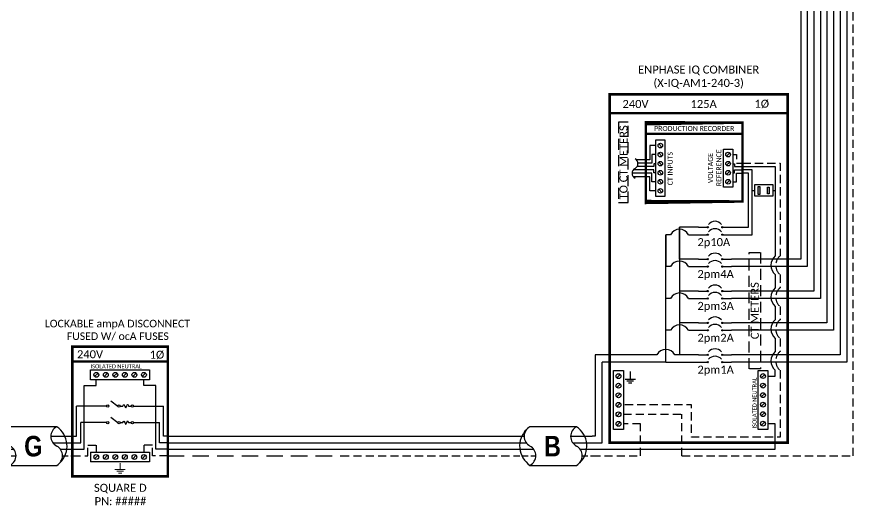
# Model space of a CAD drawing. Header units: feet. Extents: x 13749 to 14348, y 16038 to 16616.
# Drawn here: x 13964.1 to 14346.2, y 16050.5 to 16273.6 of the extents above; entities that cross this region are included whole.
import ezdxf

# ---------------------------------------------------------------- set-up
doc = ezdxf.new("R2010")
doc.units = ezdxf.units.FT
doc.header["$MEASUREMENT"] = 0
doc.linetypes.add('DASHED', pattern=[0.75, 0.5, -0.25])
doc.linetypes.add('HIDDEN', pattern=[0.375, 0.25, -0.125])
for name, color, linetype in [('E - MODULE', 7, 'Continuous'), ('ONE LINE BLOCKS', 7, 'Continuous'), ('TABLES', 7, 'Continuous'), ('TEXT', 7, 'Continuous'), ('Z - TITLEBLOCK TXT', 7, 'Continuous')]:
    doc.layers.add(name, color=color, linetype=linetype)
doc.styles.add('ONE LINE TXT', font='techb___.ttf')
doc.styles.get("Standard").update_dxf_attribs({"font": 'calibri.ttf'})

# ---------------------------------------------------------------- blocks, each defined once
blk = doc.blocks.new('*U14')
at = {"color": 7, "linetype": 'Continuous'}
for p, q in [((-7.14273261753624, 13.31379698112505), (-28.38670308841029, 13.31379698112505)), ((-28.38670308841029, -4.313796981125051), (-7.14273261753624, -4.313796981125051))]:
    blk.add_line(p, q, dxfattribs=at)
at = {"color": 7}
for p, q in [((-35.52943570594744, 8.999999999996362), (-31.05138576750414, 8.999999999996362)), ((-9.807415296628278, 8.999999999996362), (9.094947017729282e-13, 8.999999999996362))]:
    blk.add_line(p, q, dxfattribs=at)
at = {"color": 10}
for p, q in [((-35.52943570594744, 5.999999999996362), (-30.11481272106539, 5.999999999992724)), ((-8.870842250205897, 5.999999999992724), (9.094947017729282e-13, 5.999999999992724))]:
    blk.add_line(p, q, dxfattribs=at)
at = {"color": 253}
for p, q in [((-35.52943570594744, 2.999999999996362), (-26.6585934557479, 2.999999999996362)), ((-5.414622984878406, 2.999999999996362), (9.094947017729282e-13, 2.999999999992724))]:
    blk.add_line(p, q, dxfattribs=at)
at = {"color": 92, "linetype": 'HIDDEN', "ltscale": 10}
for p, q in [((-4.478049938447839, -3.637978807091713e-12), (0, 0)), ((-35.52943570594744, -3.637978807091713e-12), (-25.72202040931734, -3.637978807091713e-12))]:
    blk.add_line(p, q, dxfattribs=at)
at = {"color": 7, "linetype": 'Continuous'}
for centre, start, end in [((-22.53670101713578, 4.499999999989086), 133.9732389627104, 236.4264841729064), ((-12.99273468881074, 4.499999999989086), 313.9732389627104, 56.4264841729064)]:
    blk.add_arc(centre, 10.57854155630173, start, end, dxfattribs=at)
at = {"linetype": 'Continuous'}
for centre, start, end in [((-26.07656823981961, 8.906898490567983), 117.6639225845625, 242.3360774153913), ((-4.832597768944652, 8.906898490546155), 117.6639225845625, 242.3360774153913), ((-30.69683793700187, 0.09310150943201734), 297.6639225845625, 62.33607741539132), ((-9.452867466132375, 0.09310150943201734), 297.6639225845625, 62.33607741539132)]:
    blk.add_arc(centre, 4.975688628201564, start, end, dxfattribs=at)
blk = doc.blocks.new('*U16')
at = {"color": 7}
blk.add_line((-79.14105710962394, 8.999999999996362), (0, 9), dxfattribs=at)
at = {"color": 10}
blk.add_line((-79.14105710962394, 5.999999999996362), (0, 6), dxfattribs=at)
at = {"color": 253}
blk.add_line((-79.14105710962394, 2.999999999996362), (0, 3), dxfattribs=at)
at = {"color": 92, "linetype": 'HIDDEN', "ltscale": 15}
blk.add_line((-79.14105710962394, -3.637978807091713e-12), (0, 0), dxfattribs=at)
blk = doc.blocks.new('*U21')
at = {"lineweight": 50}
blk.add_line((-43.6116214036756, 43.06379295176157), (0, 43.06379295176157), dxfattribs=at)
at = {"color": 1, "linetype": 'Continuous'}
for p, q in [((-35.26761573623207, 34.77694743980464), (-35.26761573623207, 39.31564129513208)), ((-35.26761573623207, 39.31564129513208), (-8.32254697902863, 39.31564129513208)), ((-8.32254697902863, 39.31564129513208), (-8.32254697902863, 34.77694743980464)), ((-8.32254697902863, 34.77694743980464), (-35.26761573623207, 34.77694743980464)), ((-26.07495123449735, 25.18172376179064), (-22.8119471562477, 22.73910601337411)), ((-21.72993409277569, 22.73470420183003), (-20.49160572531946, 22.73470420183003)), ((-17.94050467957095, 22.73080170828689), (-16.70217631211381, 22.73080170828689)), ((-26.07495123449735, 17.64726165747561), (-22.8119471562477, 15.20464390905909)), ((-21.72993409277569, 15.20024209749317), (-20.49160572531946, 15.20024209749317)), ((-17.94050467957095, 15.19633960397186), (-16.70217631211381, 15.19633960397186)), ((-35.26761573623207, 1.758423961488006), (-8.322546979023173, 1.758423961488006)), ((-35.26761573623207, 1.758423961488006), (-35.26761573623207, -2.780269893839431)), ((-8.32254697902863, 1.758423961488006), (-8.32254697902863, -2.780269893839431)), ((-8.322546979023173, -2.780269893839431), (-35.26761573623207, -2.780269893839431))]:
    blk.add_line(p, q, dxfattribs=at)
at = {"color": 4, "linetype": 'Continuous'}
for p, q in [((-31.88526017397362, 37.83229836323517), (-33.45726816549723, 36.26029037170156)), ((-27.5347870491305, 37.83229836323517), (-29.10679504065411, 36.26029037170156)), ((-23.18431392428738, 37.83229836323517), (-24.75632191581099, 36.26029037170156)), ((-18.83384079944972, 37.83229836323517), (-20.40584879097241, 36.26029037170156)), ((-14.4833676746066, 37.83229836323517), (-16.0553756661302, 36.26029037170156)), ((-10.13289454976803, 37.83229836323517), (-11.70490254129163, 36.26029037170156)), ((-31.88526017396816, 0.2750810295910924), (-33.45726816549177, -1.296926961942518)), ((-27.5347870491305, 0.2750810295910924), (-29.10679504065411, -1.296926961942518)), ((-23.18431392428738, 0.2750810295910924), (-24.75632191581099, -1.296926961942518)), ((-18.83384079944426, 0.2750810295910924), (-20.40584879096787, -1.296926961942518)), ((-14.4833676746066, 0.2750810295910924), (-16.0553756661302, -1.296926961942518)), ((-10.13289454976348, 0.2750810295910924), (-11.70490254128708, -1.296926961942518))]:
    blk.add_line(p, q, dxfattribs=at)
at = {"color": 253, "linetype": 'Continuous'}
for p, q in [((-32.67126416973497, 32.16868385986527), (-32.67126416972951, 34.77694743980464)), ((-10.91889854553028, 32.16868385986527), (-10.91889854553483, 34.77694743980464)), ((-38.15750528725175, 2.999999999992724), (-38.1575052872513, 32.16868385986527)), ((-38.1575052872513, 32.16868385986527), (-32.67126416973497, 32.16868385986527)), ((-5.432657428013954, 32.16868385986527), (-10.91889854553028, 32.16868385986527)), ((-5.432657428004404, 2.999999999992724), (-5.432657428013954, 32.16868385986527)), ((-43.61162140367423, 2.999999999992724), (-38.1575052872513, 2.999999999992724)), ((-1.364242052659392e-12, 2.999999999992724), (-5.432657428004404, 2.999999999992724))]:
    blk.add_line(p, q, dxfattribs=at)
at = {"color": 7, "linetype": 'Continuous'}
for p, q in [((-27.97005342058207, 22.73146537071079), (-41.66354822822996, 22.73146537071079)), ((-41.66354822823041, 8.999999999992724), (-41.66354822822996, 22.73146537071079)), ((-15.62012336914651, 22.73146537070768), (-1.926614487035295, 22.73146537071857)), ((-1.926614487024381, 8.999999999992724), (-1.926614487035295, 22.73146537071079))]:
    blk.add_line(p, q, dxfattribs=at)
at = {"color": 10, "linetype": 'Continuous'}
for p, q in [((-27.97005280056258, 15.19782235267374), (-39.80034955827946, 15.19535016399573)), ((-39.79842799696689, 5.999999999992724), (-39.80034953798895, 15.19525306674404)), ((-15.6201354128307, 15.19841689566136), (-3.789813407730962, 15.19415025971505)), ((-3.791734718288808, 5.999999999992724), (-3.789813177276301, 15.19525306674404)), ((-43.61162140367423, 5.999999999992724), (-39.79842799696689, 5.999999999992724)), ((-1.364242052659392e-12, 5.999999999992724), (-3.791734718288808, 5.999999999989086))]:
    blk.add_line(p, q, dxfattribs=at)
at = {"color": 7}
for p, q in [((-43.61162140367423, 8.999999999996362), (-41.6635482282295, 8.999999999992724)), ((-1.364242052659392e-12, 8.999999999996362), (-1.926614487024835, 8.999999999996362))]:
    blk.add_line(p, q, dxfattribs=at)
at = {"color": 92, "linetype": 'HIDDEN', "ltscale": 15}
for p, q in [((-36.58051912606061, -3.637978807091713e-12), (-36.58051912606061, 4.898634765475435)), ((-36.58051912606061, 4.898634765475435), (-32.67126416972496, 4.898634765475435)), ((-32.67126416972496, 4.898634765475435), (-32.67126416972496, 1.758423961488006)), ((-7.009643589204643, 4.898634765475435), (-10.91889854554029, 4.898634765475435)), ((-10.91889854554029, 4.898634765475435), (-10.91889854554029, 1.758423961488006)), ((-7.009643589199186, -3.637978807091713e-12), (-7.009643589204643, 4.898634765475435)), ((-43.6116214036756, 0), (-36.58051912606061, 0)), ((0, 0), (-7.009643589199186, 0))]:
    blk.add_line(p, q, dxfattribs=at)
at = {"lineweight": 50, "const_width": 1.185332763664635}
blk.add_lwpolyline([(-43.6116214036756, -9.335896394964948), (-43.6116214036756, 49.83611655237473), (0, 49.83611655237473), (0, -9.335896394964948)], close=True, dxfattribs=at)
at = {"color": 92, "linetype": 'Continuous', "lineweight": 5, "ltscale": 0.05, "flags": 128}
for points in [[(-21.79508135762762, -3.32089023822482), (-21.79508135763217, -6.16701261263006)], [(-24.13611969887688, -6.16701261263006), (-19.45404301637745, -6.16701261263006)], [(-20.26545811315873, -7.034441443007381), (-23.32470460209652, -7.034441443007381)], [(-21.07687320994455, -7.90187027340653), (-22.51328950531069, -7.90187027340653)]]:
    blk.add_lwpolyline(points, dxfattribs=at)
at = {"color": 4, "linetype": 'Continuous'}
for centre in [(-32.67126416973497, 37.04629436745745), (-28.32079104489185, 37.04629436745745), (-23.97031792004873, 37.04629436745745), (-19.61984479521107, 37.04629436745745), (-15.26937167036795, 37.04629436745745), (-10.91889854552483, 37.04629436745745), (-32.67126416972951, -0.5109229661866266), (-28.32079104489185, -0.5109229661866266), (-23.97031792004873, -0.5109229661866266), (-19.61984479520561, -0.5109229661866266), (-15.26937167036795, -0.5109229661866266), (-10.91889854552483, -0.5109229661866266)]:
    blk.add_circle(centre, 1.111577510887078, dxfattribs=at)
at = {"color": 1, "linetype": 'Continuous'}
for centre in [(-27.42901506464841, 22.73146537071079), (-22.27096275427266, 22.73146537071079), (-16.16114765061229, 22.72756287716766), (-27.42901506464295, 15.19700326637758), (-22.27096275427812, 15.19700326637758), (-16.16114765061229, 15.1931007728308)]:
    blk.add_circle(centre, 0.5410383559336597, dxfattribs=at)
for points in [[(-20.49160572531946, 22.73470420183003), (-20.11554185856221, 23.49225212552483), (-19.21603552317447, 21.96935129106714), (-18.38987687338704, 23.49225212552483), (-17.94050467957095, 22.73080170828689)], [(-20.49160572531946, 15.20024209749317), (-20.11554185856221, 15.95779002119161), (-19.21603552317447, 14.43488918673029), (-18.38987687338704, 15.95779002119161), (-17.94050467957095, 15.19633960395004)]]:
    blk.add_spline(points, degree=3, dxfattribs=at)
at = {"color": 7}
blk.add_blockref('*U14', (-43.6116214036756, 0), dxfattribs=at)
at = {"color": 4, "linetype": 'Continuous'}
blk.add_text('ISOLATED NEUTRAL', height=1.874334766554741, dxfattribs=at).set_placement((-35.31784838447857, 39.97217458965315))
at = {"color": 1}
for s, width, gutter_width, heights, insert, char_height, attachment_point in [('\\A1;\\pi2.6661;LOCKABLE ampA DISCONNECT \\P\\pi12.722;FUSED W/ ocA FUSES', 71.89306288330188, 92.22970162818092, [18.55702276612101], (-58.87540365616496, 62.16091061536463), 3.454398339822651, 1), ('240V', 0.1480620958035672, 0.75, [0], (-35.54517607183425, 46.39544126646797), 3.65759824216516, 5), ('1Ø', 0.1480620958035672, 0.75, [0], (-4.982872748738373, 46.09550858286093), 3.65759824216516, 5), ('\\A1;\\pi5.5987,t23.887;SQUARE D\\P\\pi5.8899,t24.178;PN: #####', 35.08159665650859, 28.88215433384357, [13.54017578842261], (-39.35086651751135, -12.75181679176603), 3.657598242165161, 1)]:
    blk.add_mtext_dynamic_manual_height_columns(s, width=width, gutter_width=gutter_width, heights=heights, dxfattribs=dict(at, insert=insert, char_height=char_height, attachment_point=attachment_point))
blk = doc.blocks.new('*U18')
at = {"color": 7}
blk.add_line((-79.14105710962394, 9), (0, 9), dxfattribs=at)
at = {"color": 10}
blk.add_line((-79.14105710962394, 6), (0, 5.999999999947249), dxfattribs=at)
at = {"color": 253}
blk.add_line((-79.14105710962394, 3), (0, 3), dxfattribs=at)
at = {"color": 92, "linetype": 'DASHED', "ltscale": 15}
blk.add_line((-79.14105710962394, 0), (0, 0), dxfattribs=at)
blk = doc.blocks.new('ENPHASE COMBINER 4 CKT')
h = blk.add_hatch(color=1)
h.dxf.hatch_style = 1
h.paths.add_polyline_path([(80.12294439614925, 122.7809339345404), (80.89259607750864, 122.7809339345404), (80.89259607750864, 119.7035364200092), (80.12294439614925, 119.7035364200092)])
h.paths.add_polyline_path([(75.8433378523041, 123.1046861636169), (76.6129895336635, 123.1046861636169), (76.6129895336635, 119.3747755326003), (75.8433378523041, 119.3747755326003)])
at = {"layer": 'ONE LINE BLOCKS', "linetype": 'Continuous'}
h = blk.add_hatch(color=1, dxfattribs=at)
h.dxf.hatch_style = 1
edge = h.paths.add_edge_path()
edge.add_arc((52.79751627004589, 104.4065648462529), 0.2909504558996183, 0, 360)
h = blk.add_hatch(color=1, dxfattribs=at)
h.dxf.hatch_style = 1
edge = h.paths.add_edge_path()
edge.add_arc((59.47412558006181, 104.4065648462529), 0.2909504558996183, 0, 360)
h = blk.add_hatch(color=1, dxfattribs=at)
h.dxf.hatch_style = 1
edge = h.paths.add_edge_path()
edge.add_arc((52.79751627004589, 101.0276179600878), 0.2909504558996183, 0, 360)
h = blk.add_hatch(color=1, dxfattribs=at)
h.dxf.hatch_style = 1
edge = h.paths.add_edge_path()
edge.add_arc((59.47412558006181, 101.0276179600878), 0.2909504558996183, 0, 360)
h = blk.add_hatch(color=1, dxfattribs=at)
h.dxf.hatch_style = 1
edge = h.paths.add_edge_path()
edge.add_arc((52.79751627033693, 89.84624690518467), 0.2909504558996183, 0, 360)
h = blk.add_hatch(color=1, dxfattribs=at)
h.dxf.hatch_style = 1
edge = h.paths.add_edge_path()
edge.add_arc((59.4741255803383, 89.84624690518467), 0.2909504558996183, 0, 360)
h = blk.add_hatch(color=1, dxfattribs=at)
h.dxf.hatch_style = 1
edge = h.paths.add_edge_path()
edge.add_arc((52.79751627033693, 86.4673000190196), 0.2909504558996183, 0, 360)
h = blk.add_hatch(color=1, dxfattribs=at)
h.dxf.hatch_style = 1
edge = h.paths.add_edge_path()
edge.add_arc((59.4741255803383, 86.4673000190196), 0.2909504558996183, 0, 360)
h = blk.add_hatch(color=1, dxfattribs=at)
h.dxf.hatch_style = 1
edge = h.paths.add_edge_path()
edge.add_arc((52.79751627033693, 75.2859289642256), 0.2909504558996183, 0, 360)
h = blk.add_hatch(color=1, dxfattribs=at)
h.dxf.hatch_style = 1
edge = h.paths.add_edge_path()
edge.add_arc((59.4741255803383, 75.2859289642256), 0.2909504558996183, 0, 360)
h = blk.add_hatch(color=1, dxfattribs=at)
h.dxf.hatch_style = 1
edge = h.paths.add_edge_path()
edge.add_arc((52.79751627033693, 71.90698207806054), 0.2909504558996183, 0, 360)
h = blk.add_hatch(color=1, dxfattribs=at)
h.dxf.hatch_style = 1
edge = h.paths.add_edge_path()
edge.add_arc((59.4741255803383, 71.90698207806054), 0.2909504558996183, 0, 360)
h = blk.add_hatch(color=1, dxfattribs=at)
h.dxf.hatch_style = 1
edge = h.paths.add_edge_path()
edge.add_arc((52.79751627033693, 60.72561102326654), 0.2909504558996183, 0, 360)
h = blk.add_hatch(color=1, dxfattribs=at)
h.dxf.hatch_style = 1
edge = h.paths.add_edge_path()
edge.add_arc((52.79751627033693, 57.34666413710147), 0.2909504558996183, 0, 360)
h = blk.add_hatch(color=1, dxfattribs=at)
h.dxf.hatch_style = 1
edge = h.paths.add_edge_path()
edge.add_arc((59.4741255803383, 60.72561102326654), 0.2909504558996183, 0, 360)
h = blk.add_hatch(color=1, dxfattribs=at)
h.dxf.hatch_style = 1
edge = h.paths.add_edge_path()
edge.add_arc((59.4741255803383, 57.34666413710147), 0.2909504558996183, 0, 360)
h = blk.add_hatch(color=1, dxfattribs=at)
h.dxf.hatch_style = 1
edge = h.paths.add_edge_path()
edge.add_arc((52.79751627033693, 46.16529308230383), 0.2909504558996183, 0, 360)
h = blk.add_hatch(color=1, dxfattribs=at)
h.dxf.hatch_style = 1
edge = h.paths.add_edge_path()
edge.add_arc((59.4741255803383, 46.16529308230383), 0.2909504558996183, 0, 360)
h = blk.add_hatch(color=1, dxfattribs=at)
h.dxf.hatch_style = 1
edge = h.paths.add_edge_path()
edge.add_arc((52.79751627033693, 42.78634619613877), 0.2909504558996183, 0, 360)
h = blk.add_hatch(color=1, dxfattribs=at)
h.dxf.hatch_style = 1
edge = h.paths.add_edge_path()
edge.add_arc((59.4741255803383, 42.78634619613877), 0.2909504558996183, 0, 360)
at = {"color": 7, "linetype": 'Continuous'}
for p, q in [((95.28772529914477, 165.1621127721846), (95.28772529933485, 89.8462469047081)), ((101.2877252991441, 165.1621127721846), (101.287725299364, 75.2859289637563)), ((107.287725299145, 165.1621127721846), (107.2877252994076, 60.72561102280088)), ((113.2877252991457, 165.1621127721846), (113.2877252994513, 46.16529308224199)), ((39.94475083751604, 104.4065648463147), (39.94475083751604, 89.84624690518831)), ((39.94475083723955, 89.84624690495912), (39.94475083738507, 104.4065648459509)), ((48.60108009217947, 104.4065648462529), (39.94475083723955, 104.4065648462529)), ((39.94475083723955, 104.4065648462529), (39.94475083723955, 89.84624690512646)), ((48.60108009245596, 89.84624690502096), (39.94475083751604, 89.84624690502096)), ((39.94475083751604, 89.84624690502096), (39.94475083751604, 75.28592896389819)), ((39.94475083751604, 89.84624690518831), (39.94475083751604, 89.84624690502096)), ((39.94475083723955, 89.84624690512646), (39.94475083723955, 89.84624690495912)), ((95.28772529933485, 89.8462469047081), (63.67056175821926, 89.8462469046899)), ((48.60108009245596, 75.28592896389819), (39.94475083751604, 75.28592896389819)), ((39.94475083751604, 75.28592896389819), (39.94475083751604, 60.72561102277177)), ((101.287725299364, 75.28592896375994), (63.67056175821926, 75.28592896373084)), ((48.60108009245596, 60.72561102277177), (39.94475083751604, 60.72561102277177)), ((39.94475083751604, 60.72561102277177), (39.94475083751604, 46.16529308164536)), ((107.2877252994076, 60.72561102280451), (63.67056175821926, 60.72561102277177)), ((29.53408595873043, 46.16529308164536), (1.335770017059986, 46.16529308164536)), ((1.335770017059986, 46.16529308164536), (1.335770017089089, 8.999999999996362)), ((48.60108009245596, 46.16529308164536), (37.77298121034983, 46.16529308164536)), ((113.2877252994513, 46.16529308234021), (63.67056175821926, 46.16529308230383)), ((1.335770017089089, 8.999999999996362), (0, 8.999999999996362))]:
    blk.add_line(p, q, dxfattribs=at)
at = {"color": 10, "linetype": 'Continuous'}
for p, q in [((98.28772529914659, 165.1621127721846), (98.2877252993203, 86.46730001854303)), ((104.287725299145, 165.1621127721846), (104.287725299364, 71.90698207758032)), ((110.2877252991454, 165.1621127721846), (110.2877252993931, 57.3466641366249)), ((116.2877252991448, 165.1621127721846), (116.2877252994222, 42.78634619605509)), ((73.05310102897056, 101.0276179600878), (73.05310102897056, 130.6208670596025)), ((71.50443647209613, 118.7194143753768), (71.50443647209613, 129.0722025027208)), ((33.65353358458378, 86.4673000188559), (33.65353358458378, 101.0276179599823)), ((35.82530321166269, 101.0276179601497), (33.65353358458378, 101.0276179601497)), ((33.65353358445282, 101.0276179601533), (33.6535335843073, 86.46730001879405)), ((33.6535335843073, 86.4673000189614), (33.6535335843073, 101.0276179600878)), ((44.0641984630056, 101.0276179600878), (48.60108009217947, 101.0276179600878)), ((63.67056175794278, 101.0276179600878), (73.05310102897056, 101.0276179600878)), ((33.65353358458378, 71.90698207773312), (33.65353358458378, 86.4673000188559)), ((35.82530321166269, 86.4673000188559), (33.65353358458378, 86.4673000188559)), ((44.06419846328208, 86.4673000188559), (48.60108009245596, 86.4673000188559)), ((98.2877252993203, 86.46730001853939), (63.67056175821926, 86.46730001852484)), ((33.65353358458378, 57.34666413660671), (33.65353358458378, 71.90698207773312)), ((35.82530321166269, 71.90698207773312), (33.65353358458378, 71.90698207773312)), ((44.06419846328208, 71.90698207773312), (48.60108009245596, 71.90698207773312)), ((104.287725299364, 71.90698207758032), (63.67056175821926, 71.90698207756577)), ((33.65353358458378, 42.78634619548029), (33.65353358458378, 57.34666413660671)), ((35.82530321166269, 57.34666413660671), (33.65353358458378, 57.34666413660671)), ((44.06419846328208, 57.34666413660671), (48.60108009245596, 57.34666413660671)), ((110.2877252993931, 57.3466641366249), (63.67056175821926, 57.34666413660671)), ((33.65353358458378, 42.78634619548029), (4.62992126334575, 42.78634619548029)), ((4.62992126334575, 5.999999999992724), (4.62992126334575, 42.78634619548029)), ((33.65353358458378, 42.78634619548029), (48.60108009245596, 42.78634619548029)), ((116.2877252994367, 42.78634619616059), (63.67056175821926, 42.78634619613877)), ((0, 5.999999999992724), (4.62992126334575, 5.999999999992724))]:
    blk.add_line(p, q, dxfattribs=at)
at = {"linetype": 'Continuous'}
for p, q in [((71.50443647209613, 104.4065648462529), (71.50443647209613, 129.0722025027208)), ((73.05310102897056, 121.2389651663871), (74.10974733570765, 121.2389651663871)), ((63.67056175794278, 104.4065648462529), (71.50443647209613, 104.4065648462529))]:
    blk.add_line(p, q, dxfattribs=at)
at = {"color": 253, "linetype": 'Continuous'}
for p, q in [((82.62618659410509, 121.2389651663871), (83.68283290084219, 121.2389651663871)), ((83.68283290084219, 82.78370206653562), (83.6828329009295, 76.77567919496141)), ((83.68283290104591, 68.22338412525642), (83.68283290113322, 62.21536125368948)), ((83.68283290084219, 53.66306618427552), (83.6828329009586, 47.65504331270131)), ((83.68283290111867, 14.70725924327053), (80.31544179387856, 14.70725924327053)), ((83.68283290113322, 2.999999999996362), (83.68283290113322, 14.6357923779542)), ((0, 2.999999999992724), (83.68283290113322, 2.999999999996362))]:
    blk.add_line(p, q, dxfattribs=at)
at = {"linetype": 'Continuous', "flags": 128}
for points in [[(29.00265750427207, 141.7425102627349), (26.32576006944873, 141.7425102627349), (26.32576006944873, 135.2668607309024), (20.16974067485717, 135.2668607309024)], [(29.00265750418475, 137.6035858927571), (27.26779325721145, 137.6035858927571), (27.26779325721145, 133.7181961738534), (20.9075920752075, 133.7181961738534)], [(29.00265750409744, 129.3257371533255), (28.20982644497417, 129.3257371533255), (28.20982644497417, 130.6208670596025), (18.78640186149278, 130.6208670596025)], [(29.0026575041411, 133.4646615231541), (28.20982644497417, 133.4646615231541), (28.20982644497417, 132.1695316168043), (20.54011548825656, 132.1695316168043)], [(29.00265750405379, 125.1868127834896), (27.26779325721145, 125.1868127834896), (27.26779325721145, 129.0722025027208), (18.25272111897357, 129.0722025027208)], [(29.00265750396647, 121.0478884135737), (26.32576006944873, 121.0478884136137), (26.32576006944873, 127.5235379458391), (18.80066217720741, 127.5235379458391)], [(64.27149907180865, 125.1868127834896), (66.00636331865098, 125.1868127834896), (66.00636331865098, 129.0722025027208), (68.70101898282883, 129.0722025027208)], [(71.50443647209613, 129.0722025027208), (68.70101898287248, 129.0722025027208)]]:
    blk.add_lwpolyline(points, dxfattribs=at)
at = {"color": 253, "linetype": 'Continuous', "flags": 128}
for points in [[(64.27149907172134, 133.4646615231541), (65.06433013088827, 133.4646615231541), (65.06433013088827, 132.1695316168043), (68.70101898282883, 132.1695316168043)], [(68.70101898287248, 132.1695316168043), (83.68283290084219, 132.1695316168043), (83.68283290084219, 91.33599713600051)], [(80.31544179387856, 36.45962486734788), (83.68283290113322, 36.45962486734788), (83.68283290113322, 39.10274824293811)]]:
    blk.add_lwpolyline(points, dxfattribs=at)
at = {"color": 10, "linetype": 'Continuous', "flags": 128}
for points in [[(64.27149907176499, 129.3257371533255), (65.06433013088827, 129.3257371533255), (65.06433013088827, 130.6208670596025), (68.70101898282883, 130.6208670596025)], [(73.05310102897056, 130.6208670596025), (68.70101898287248, 130.6208670596025)]]:
    blk.add_lwpolyline(points, dxfattribs=at)
at = {"color": 1}
for points in [[(82.62618659410509, 123.7660828801781), (74.10974733570765, 123.7660828801781), (74.10974733570765, 118.7118474525996), (82.62618659410509, 118.7118474525996)], [(75.8433378523041, 123.1046861636169), (76.6129895336635, 123.1046861636169), (76.6129895336635, 119.3747755326003), (75.8433378523041, 119.3747755326003)], [(80.12294439614925, 122.7809339345404), (80.89259607750864, 122.7809339345404), (80.89259607750864, 119.7035364200092), (80.12294439614925, 119.7035364200092)]]:
    blk.add_lwpolyline(points, close=True, dxfattribs=at)
at = {"linetype": 'Continuous'}
for centre, start, end in [((18.43041443452239, 133.4880651943386), 297.6639225845164, 62.33607741548364), ((20.74054928311671, 129.0811667037706), 117.6639225845164, 242.3360774154836)]:
    blk.add_arc(centre, 2.487844314100782, start, end, dxfattribs=at)
at = {"color": 10, "linetype": 'Continuous'}
for centre in [(39.94475083751604, 98.86816737635309), (39.94475083751604, 84.30784943506296), (39.94475083751604, 69.74753149393655), (39.94475083751604, 55.18721355281014)]:
    blk.add_arc(centre, 4.651137018526943, 27.66392258451638, 152.3360774154836, dxfattribs=at)
at = {"color": 253, "linetype": 'Continuous'}
for centre in [(87.26098080087104, 87.05984960126443), (87.26098080087104, 72.4995316601453), (87.26098080087104, 57.93921371869874), (87.26098080090014, 43.37889577788519)]:
    blk.add_arc(centre, 5.575713419222151, 129.9215498685239, 230.0784501314761, dxfattribs=at)
at = {"color": 7, "linetype": 'Continuous'}
blk.add_arc((33.65353358458378, 44.00584249801614), 4.651137018526943, 27.66392258451638, 152.3360774154836, dxfattribs=at)
at = {"layer": 'E - MODULE', "color": 10, "linetype": 'DASHED', "ltscale": 10}
for points in [[(16.53566520762979, 115.7593352005133), (16.53566520762979, 152.358845447925), (12.0960820659966, 152.358845447925), (12.0960820659966, 115.7593352005133)], [(71.71861526661087, 39.69672696405542), (71.71861526661087, 92.9358661367769), (76.90218559280038, 92.9358661367769), (76.90218559280038, 39.69672696405542)]]:
    blk.add_lwpolyline(points, close=True, dxfattribs=at)
at = {"layer": 'ONE LINE BLOCKS', "lineweight": 50}
for p, q in [((8.036370043104398, 156.4590646480101), (89.28772529914568, 156.4590646480101)), ((24.57313759301906, 147.0860507033321), (68.70101898285793, 147.0860507033722))]:
    blk.add_line(p, q, dxfattribs=at)
for points, const_width in [([(8.036370043409988, 6.005810639115225), (8.036370043104398, 165.1621127732869), (89.28772529914568, 165.1621127732869), (89.28772529945127, 6.005810639115225)], 1.185332763664635), ([(68.70101898288704, 116.2091453192625), (68.70101898285793, 152.1987752751666), (24.5731375930045, 152.198775275232), (24.57313759304816, 116.2091453193279)], 1.127694050973034)]:
    blk.add_lwpolyline(points, close=True, dxfattribs=dict(at, const_width=const_width))
at = {"layer": 'TEXT', "color": 92, "linetype": 'HIDDEN', "ltscale": 15}
for p, q in [((119.2877252994513, 3.892637323588133e-10), (119.2877252991448, 165.1621127721846)), ((85.8579750090721, 82.78370206653562), (85.85797500918852, 76.77567919496141)), ((85.85797500927583, 68.22338412525642), (85.85797500939225, 62.21536125368948)), ((85.85797500910121, 53.66306618427552), (85.85797500921763, 47.65504331270131)), ((14.30860661939369, 18.9855455710458), (40.9861538932746, 18.98554557104944)), ((40.9861538932746, 0), (40.9861538932746, 18.9855455710458)), ((22.14187300650519, 14.63507244607899), (14.30860661939369, 14.63507244607899)), ((22.14187300650519, 0), (22.14187300650519, 14.63507244607899)), ((0, 0), (22.14187300650519, 0)), ((40.9861538932746, 0), (119.2877252994513, 0))]:
    blk.add_line(p, q, dxfattribs=at)
at = {"layer": 'TEXT', "color": 92, "linetype": 'HIDDEN', "ltscale": 15, "flags": 128}
for points in [[(64.27149907180865, 137.603585892859), (66.00636331865098, 137.603585892859), (66.00636331865098, 133.7181961736278), (68.70101898282883, 133.7181961736278)], [(68.70101898287248, 133.7181961736278), (85.85797500908666, 133.7181961736242), (85.85797500908666, 91.33599713598596)], [(85.85797500939225, 39.10274824291264), (85.85797500936314, 8.518736889353022), (45.33662701808498, 8.518736889353022), (45.33662701808498, 23.33601869584891), (14.30860661939369, 23.33601869584891)]]:
    blk.add_lwpolyline(points, dxfattribs=at)
at = {"layer": 'TEXT', "color": 92, "flags": 128}
for points in [[(17.40091172550456, 38.50128036672686), (17.39694133991725, 34.99799509015429)], [(15.05590299883625, 34.99799509015429), (19.73797968117287, 34.99799509015429)], [(18.92656458439888, 34.1305662598752), (15.86731809552293, 34.1305662598752)], [(18.11514948771219, 33.26313742927596), (16.67873319223872, 33.26313742927596)]]:
    blk.add_lwpolyline(points, dxfattribs=at)
at = {"layer": 'TEXT', "color": 92, "linetype": 'HIDDEN', "ltscale": 15}
for centre in [(89.43612290913006, 87.05984960126443), (89.43612290913006, 72.4995316601453), (89.43612290913006, 57.93921371869874), (89.43612290913006, 43.37889577788519)]:
    blk.add_arc(centre, 5.575713419222151, 129.9215498685239, 230.0784501314761, dxfattribs=at)
at = {"layer": 'Z - TITLEBLOCK TXT', "color": 1, "linetype": 'Continuous'}
for p, q in [((33.32065006873745, 144.2126100572386), (29.00265750431572, 144.2126100569913)), ((29.00265750431572, 144.2126100569913), (29.00265750393737, 118.5777886193537)), ((33.32065006843186, 118.5777886191281), (33.32065006873745, 144.2126100572386)), ((59.95350650716864, 140.0736856874064), (64.27149907159037, 140.073685687159)), ((59.95350650738692, 122.7167129889604), (59.95350650716864, 140.0736856874064)), ((64.27149907159037, 140.073685687159), (64.27149907188141, 122.7167129891859)), ((64.27149907188141, 122.7167129891859), (59.95350650738692, 122.7167129889604)), ((29.00265750393737, 118.5777886193537), (33.32065006843186, 118.5777886191281)), ((9.769912763993489, 12.03872087958734), (9.769912763993489, 38.98378963707364)), ((9.769912763993489, 38.98378963707364), (14.30860661939369, 38.98378963707364)), ((14.30860661939369, 38.98378963707364), (14.30860661939369, 12.03872087958734)), ((75.77674793859478, 12.11090767685164), (75.77674793859478, 39.05597643359215)), ((75.77674793859478, 39.05597643359215), (80.31544179387856, 39.05597643359215)), ((80.31544179387856, 39.05597643359215), (80.31544179387856, 12.11090767685164)), ((14.30860661939369, 12.03872087958734), (9.769912763993489, 12.03872087958734)), ((80.31544179387856, 12.11090767685164), (75.77674793859478, 12.11090767685164))]:
    blk.add_line(p, q, dxfattribs=at)
at = {"layer": 'Z - TITLEBLOCK TXT', "color": 4, "linetype": 'Continuous'}
for p, q in [((31.90943707322003, 140.9947269759905), (30.41387049955665, 142.4902935494792)), ((31.90943707322003, 136.8558026061219), (30.41387049955665, 138.3513691796106)), ((61.3647195026424, 136.8558026061219), (62.86028607630578, 138.3513691796106)), ((31.90943707310362, 132.7168782362787), (30.41387049960031, 134.2124448097893)), ((61.36471950275882, 132.7168782362787), (62.86028607626213, 134.2124448097893)), ((31.90943707314727, 128.5779538664501), (30.41387049961486, 130.0735204402008)), ((61.36471950271516, 128.5779538664501), (62.86028607624758, 130.0735204402008)), ((31.90943707319093, 124.4390294966288), (30.41387049949844, 125.9345960703577)), ((61.36471950267151, 124.4390294966288), (62.86028607636399, 125.9345960703577)), ((31.90943707319093, 120.3001051267529), (30.41387049949844, 121.7956717004818)), ((12.82526368752588, 37.17344206615235), (11.25325569603592, 35.60143407451687)), ((78.83209886209806, 37.245628863413), (77.26009087063721, 35.67362087177753)), ((12.82526368752588, 32.82296894135288), (11.25325569603592, 31.25096094988112)), ((78.83209886201075, 32.89515573852987), (77.2600908705499, 31.32314774689439)), ((12.82526368752588, 28.47249581638607), (11.25325569603592, 26.90048782491431)), ((78.83209886201075, 28.54468261356305), (77.2600908705499, 26.97267462209129)), ((12.82526368752588, 24.12202269174668), (11.25325569603592, 22.55001470027491)), ((78.83209886201075, 24.19420948875995), (77.2600908705499, 22.62220149712448)), ((12.82526368752588, 19.77154956678351), (11.25325569603592, 18.1995415753081)), ((78.83209886201075, 19.84373636379678), (77.2600908705499, 18.27172837248872)), ((12.82526368752588, 15.42107644214411), (11.25325569603592, 13.84906845050864)), ((78.83209886201075, 15.49326323899368), (77.2600908705499, 13.92125524752191))]:
    blk.add_line(p, q, dxfattribs=at)
at = {"layer": 'Z - TITLEBLOCK TXT', "color": 1, "linetype": 'Continuous', "flags": 128}
for points in [[(48.60108009217947, 104.4065648462529), (52.79751627004589, 104.4065648462529)], [(48.60108009217947, 104.4065648462529), (52.79751627004589, 104.4065648462529)], [(59.47412558006181, 104.4065648462529), (63.67056175794278, 104.4065648462529)], [(48.60108009217947, 101.0276179600878), (52.79751627004589, 101.0276179600878)], [(48.60108009217947, 101.0276179600878), (52.79751627004589, 101.0276179600878)], [(59.47412558006181, 101.0276179600878), (63.67056175794278, 101.0276179600878)], [(48.60108009245596, 89.84624690518467), (52.79751627033693, 89.84624690518467)], [(48.60108009245596, 89.84624690518467), (52.79751627033693, 89.84624690518467)], [(59.4741255803383, 89.84624690518467), (63.67056175821926, 89.84624690518467)], [(48.60108009245596, 86.4673000190196), (52.79751627033693, 86.4673000190196)], [(48.60108009245596, 86.4673000190196), (52.79751627033693, 86.4673000190196)], [(59.4741255803383, 86.4673000190196), (63.67056175821926, 86.4673000190196)], [(48.60108009245596, 75.2859289642256), (52.79751627033693, 75.2859289642256)], [(48.60108009245596, 75.2859289642256), (52.79751627033693, 75.2859289642256)], [(59.4741255803383, 75.2859289642256), (63.67056175821926, 75.2859289642256)], [(48.60108009245596, 71.90698207806054), (52.79751627033693, 71.90698207806054)], [(48.60108009245596, 71.90698207806054), (52.79751627033693, 71.90698207806054)], [(59.4741255803383, 71.90698207806054), (63.67056175821926, 71.90698207806054)], [(48.60108009245596, 60.72561102326654), (52.79751627033693, 60.72561102326654)], [(48.60108009245596, 60.72561102326654), (52.79751627033693, 60.72561102326654)], [(48.60108009245596, 57.34666413710147), (52.79751627033693, 57.34666413710147)], [(48.60108009245596, 57.34666413710147), (52.79751627033693, 57.34666413710147)], [(59.4741255803383, 60.72561102326654), (63.67056175821926, 60.72561102326654)], [(59.4741255803383, 57.34666413710147), (63.67056175821926, 57.34666413710147)], [(48.60108009245596, 46.16529308230383), (52.79751627033693, 46.16529308230383)], [(48.60108009245596, 46.16529308230383), (52.79751627033693, 46.16529308230383)], [(59.4741255803383, 46.16529308230383), (63.67056175821926, 46.16529308230383)], [(48.60108009245596, 42.78634619613877), (52.79751627033693, 42.78634619613877)], [(48.60108009245596, 42.78634619613877), (52.79751627033693, 42.78634619613877)], [(59.4741255803383, 42.78634619613877), (63.67056175821926, 42.78634619613877)]]:
    blk.add_lwpolyline(points, dxfattribs=at)
at = {"layer": 'Z - TITLEBLOCK TXT', "color": 4, "linetype": 'Continuous'}
for centre, radius in [((31.16165378649021, 141.7425102626257), 1.05752526602515), ((31.16165378649021, 137.6035858927571), 1.05752526602515), ((62.11250278937223, 137.6035858927571), 1.05752526602515), ((31.16165378634469, 133.4646615231541), 1.05752526602515), ((62.11250278951775, 133.4646615231541), 1.05752526602515), ((31.16165378638834, 129.3257371533255), 1.05752526602515), ((62.11250278947409, 129.3257371533255), 1.05752526602515), ((31.161653786432, 125.1868127835041), 1.05752526602515), ((62.11250278943044, 125.1868127835041), 1.05752526602515), ((31.161653786432, 121.0478884136282), 1.05752526602515), ((12.0392596917809, 36.38743807058199), 1.111577510887078), ((78.04609486626578, 36.45962486734788), 1.111577510887078), ((12.0392596917809, 32.03696494561518), 1.111577510887078), ((78.04609486620757, 32.10915174246475), 1.111577510887078), ((12.0392596917809, 27.68649182081208), 1.111577510887078), ((78.04609486620757, 27.75867861782899), 1.111577510887078), ((12.0392596917809, 23.33601869584891), 1.111577510887078), ((78.04609486620757, 23.40820549286218), 1.111577510887078), ((12.0392596917809, 18.9855455710458), 1.111577510887078), ((78.04609486620757, 19.05773236822279), 1.111577510887078), ((12.0392596917809, 14.63507244607899), 1.111577510887078), ((78.04609486620757, 14.70725924325598), 1.111577510887078)]:
    blk.add_circle(centre, radius, dxfattribs=at)
at = {"layer": 'Z - TITLEBLOCK TXT', "color": 1, "linetype": 'Continuous'}
for centre in [(52.79751627004589, 104.4065648462529), (59.47412558006181, 104.4065648462529), (52.79751627004589, 101.0276179600878), (59.47412558006181, 101.0276179600878), (52.79751627033693, 89.84624690518467), (59.4741255803383, 89.84624690518467), (52.79751627033693, 86.4673000190196), (59.4741255803383, 86.4673000190196), (52.79751627033693, 75.2859289642256), (59.4741255803383, 75.2859289642256), (52.79751627033693, 71.90698207806054), (59.4741255803383, 71.90698207806054), (52.79751627033693, 60.72561102326654), (52.79751627033693, 57.34666413710147), (59.4741255803383, 60.72561102326654), (59.4741255803383, 57.34666413710147), (52.79751627033693, 46.16529308230383), (59.4741255803383, 46.16529308230383), (52.79751627033693, 42.78634619613877), (59.4741255803383, 42.78634619613877)]:
    blk.add_circle(centre, 0.2909504558996183, dxfattribs=at)
for centre in [(56.13582092506113, 103.2130767239723), (56.13582092506113, 99.83412983780727), (56.13582092533761, 88.65275878290777), (56.13582092533761, 85.2738118967427), (56.13582092533761, 74.09244084194506), (56.13582092533761, 70.71349395578), (56.13582092533761, 59.53212290098236), (56.13582092533761, 56.15317601481729), (56.13582092533761, 44.97180496002329), (56.13582092533761, 41.59285807385822)]:
    blk.add_arc(centre, 3.932007672516098, 40.33920141253631, 139.6607985874637, dxfattribs=at)
at = {"color": 1, "char_height": 3.65759824216516, "attachment_point": 5}
for s, width, insert, rotation in [('TO CT METERS', 50.82710468216652, (14.36856418893149, 134.0678060713653), 90.00000000000003), ('CT METERS', 34.0747479314325, (74.31659243967442, 66.31629655041615), 90)]:
    blk.add_mtext_dynamic_manual_height_columns(s, width=width, gutter_width=7.170123602891181, heights=[0], dxfattribs=dict(at, insert=insert, rotation=rotation))
at = {"layer": 'TABLES', "color": 1, "linetype": 'Continuous'}
for s, p in [('2p10A', (48.10475410314393, 95.79182649393988)), ('2pm4A', (48.10475410343497, 81.23150855287167)), ('2pm3A', (48.10475410343497, 66.6711906119126)), ('2pm2A', (48.10475410343497, 52.11087267094626)), ('2pm1A', (48.10475410343497, 37.5505547299872))]:
    blk.add_text(s, height=3.657598242165161, dxfattribs=at).set_placement(p)
at = {"layer": 'TABLES', "color": 4, "linetype": 'Continuous'}
blk.add_text('ISOLATED NEUTRAL', height=1.874334766554741, rotation=90, dxfattribs=at).set_placement((75.12021464415011, 12.47175576800873))
at = {"layer": 'TEXT', "color": 1}
blk.add_text('CT INPUTS ', height=2.304286892564051, rotation=90, dxfattribs=at).set_placement((36.78748457389884, 123.5936897276042))
at = {"layer": 'TEXT', "color": 1, "attachment_point": 5}
for s, width, gutter_width, insert, char_height in [('ENPHASE IQ COMBINER\\P(X-IQ-AM1-240-3)', 82.89894659986845, 7.170123602891181, (48.66204767112504, 173.0081823751207), 3.65759824216516), ('240V', 0.1480620958035672, 0.75, (19.82731099474768, 160.7152042070811), 3.65759824216516), ('125A', 0.1480620958035672, 0.75, (50.95377607138653, 160.7152042070811), 3.65759824216516), ('1Ø', 0.1480620958035672, 0.75, (77.4967843475024, 160.7152042070811), 3.65759824216516), ('PRODUCTION RECORDER', 50.82710468216652, 7.170123602891181, (46.6370782879676, 149.5215282520294), 2.304286892564051)]:
    blk.add_mtext_dynamic_manual_height_columns(s, width=width, gutter_width=gutter_width, heights=[0], dxfattribs=dict(at, insert=insert, char_height=char_height))
at = {"layer": 'TEXT', "color": 1, "insert": (59.0625656159682, 130.2272184328467), "char_height": 2.304286892564051, "width": 2.36100780068864, "attachment_point": 7, "rotation": 90.00000000000001}
blk.add_mtext('\\pi-5.6544;VOLTAGE\\P\\pi-7.0609;REFERENCE', dxfattribs=at)

msp = doc.modelspace()

# ---------------------------------------------------------------- linework, layer by layer
at = {"color": 10, "linetype": 'Continuous'}
for p, q in [((14343.24561530943, 16584.46621298373), (14343.24561531021, 16238.20480668894)), ((14337.24561530943, 16580.11592876728), (14337.24561531021, 16238.20480668894)), ((14331.24561530942, 16575.7656445509), (14331.24561531021, 16238.20480668894)), ((14325.24561530948, 16571.41536033445), (14325.24561531021, 16238.20480668894))]:
    msp.add_line(p, q, dxfattribs=at)
at = {"color": 7, "linetype": 'Continuous'}
for p, q in [((14340.24561530933, 16582.29107087553), (14340.24561531021, 16238.20480668894)), ((14334.24561530936, 16577.94078665907), (14334.24561531021, 16238.20480668894)), ((14328.24561530939, 16573.59050244269), (14328.24561531021, 16238.20480668894)), ((14322.24561530938, 16569.24021822623), (14322.24561531021, 16238.20480668894))]:
    msp.add_line(p, q, dxfattribs=at)
at = {"layer": 'TEXT', "color": 92, "linetype": 'HIDDEN', "ltscale": 15}
msp.add_line((14346.24561531021, 16238.20480668894), (14346.24561530957, 16586.64135509194), dxfattribs=at)

# ---------------------------------------------------------------- block references
at = {"color": 7}
for name, p in [('ENPHASE COMBINER 4 CKT', (14226.95789001107, 16073.04269391676)), ('*U21', (14033.14634008587, 16073.04269391565)), ('*U14', (14226.95789001107, 16073.04269391566)), ('*U18', (14112.28739719549, 16073.04269391564)), ('*U16', (14191.42845430512, 16073.04269391565))]:
    msp.add_blockref(name, p, dxfattribs=at)

# ---------------------------------------------------------------- texts
at = {"color": 1, "linetype": 'Continuous', "char_height": 9.383282677011772, "attachment_point": 1, "style": 'ONE LINE TXT'}
for s, insert in [('{\\W1;\\C256;G}', (13967.52028916088, 16082.17333438257)), ('{\\W1;\\C256;B}', (14204.94346048975, 16082.17333438258))]:
    msp.add_mtext_dynamic_manual_height_columns(s, width=0.138532783265864, gutter_width=2.131672445536665, heights=[0], dxfattribs=dict(at, insert=insert))

doc.saveas('drawing.dxf')
